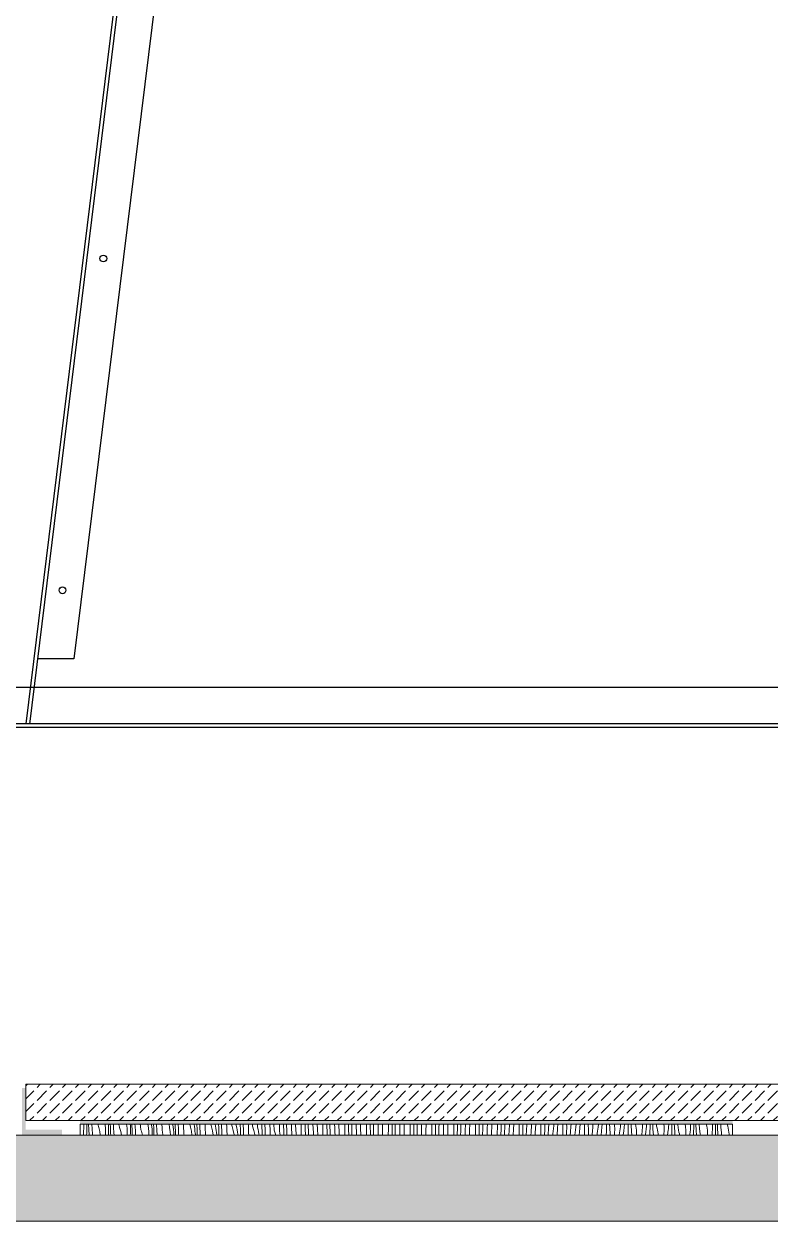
# Model space of a CAD drawing. Header units: millimetres. Extents: x -5804 to 56024, y 506 to 54141.
# Drawn here: x 19772 to 23887, y 28372 to 34969 of the extents above; entities that cross this region are included whole.
import ezdxf

# ---------------------------------------------------------------- set-up
doc = ezdxf.new("R2010")
doc.units = ezdxf.units.MM
for name, color, linetype, lineweight in [('02', 251, 'Continuous', 15), ('05', 161, 'Continuous', 25), ('0_Pen_No__25', 161, 'Continuous', 25), ('2D Drafting - General2', 251, 'Continuous', 15), ('2D Drafting - General81', 251, 'Continuous', 20)]:
    doc.layers.add(name, color=color, linetype=linetype, lineweight=lineweight)

# ---------------------------------------------------------------- blocks, each defined once
blk = doc.blocks.new('*X30')
at = {"layer": '2D Drafting - General81', "linetype": 'Continuous'}
for p, q in [((-75120.4, -105136.9), (-75120.2, -105140.3)), ((-75120.2, -105140.3), (-75120.2, -105163.8)), ((-75103.3, -105165.2), (-75102.9, -105144.3)), ((-75102.9, -105144.3), (-75102.7, -105136.9)), ((-75091.7, -105165), (-75092.9, -105136.9)), ((-75073.2, -105162.4), (-75075, -105136.9)), ((-75070.8, -105190.9), (-75073.2, -105162.4)), ((-75036.2, -105154.9), (-75041.3, -105136.9)), ((-75031.5, -105176.6), (-75036.2, -105154.9)), ((-75001.4, -105136.9), (-75001.3, -105137.9)), ((-75001.3, -105137.9), (-75000.2, -105161.4)), ((-75000.2, -105161.4), (-75000.1, -105184.9)), ((-74982.8, -105165.5), (-74982.4, -105144.6)), ((-74982.4, -105144.6), (-74982.3, -105139.2)), ((-74982.3, -105139.2), (-74982.3, -105136.9)), ((-74973.1, -105151.3), (-74973.6, -105136.9)), ((-74971.7, -105186.2), (-74973.1, -105151.3)), ((-74955.1, -105155.1), (-74956.2, -105136.9)), ((-74953.1, -105183.6), (-74955.1, -105155.1)), ((-74925.9, -105139.4), (-74926.2, -105136.9)), ((-74925.1, -105143.2), (-74925.9, -105139.4)), ((-74924.3, -105147.1), (-74925.1, -105143.2)), ((-74923.3, -105150.9), (-74924.3, -105147.1)), ((-74922.1, -105154.7), (-74923.3, -105150.9)), ((-74916.1, -105176), (-74922.1, -105154.7)), ((-74883.2, -105136.9), (-74881.2, -105159.1)), ((-74881.2, -105159.1), (-74880.1, -105182.6)), ((-74863.3, -105138.9), (-74863.5, -105136.9)), ((-74862.8, -105144.3), (-74863.3, -105138.9)), ((-74862.5, -105149.6), (-74862.8, -105144.3)), ((-74862.3, -105155), (-74862.5, -105149.6)), ((-74862.2, -105160.4), (-74862.3, -105155)), ((-74862.3, -105165.8), (-74862.2, -105160.4)), ((-74854.2, -105137.6), (-74854.2, -105136.9)), ((-74853, -105172.5), (-74854.2, -105137.6)), ((-74836.7, -105147.7), (-74837.3, -105136.9)), ((-74835.1, -105176.2), (-74836.7, -105147.7)), ((-74807.3, -105144.8), (-74807.9, -105136.9)), ((-74807.2, -105148.8), (-74807.3, -105144.8)), ((-74806.8, -105152.7), (-74807.2, -105148.8)), ((-74806.4, -105156.6), (-74806.8, -105152.7)), ((-74805.8, -105160.5), (-74806.4, -105156.6)), ((-74805.1, -105164.4), (-74805.8, -105160.5)), ((-74766, -105136.9), (-74763.3, -105156.9)), ((-74763.3, -105156.9), (-74761.1, -105180.3)), ((-74746.1, -105136.9), (-74745.3, -105144.1)), ((-74744.5, -105149.4), (-74745.3, -105144.1)), ((-74743.8, -105154.7), (-74744.5, -105149.4)), ((-74743.2, -105160.1), (-74743.8, -105154.7)), ((-74742.8, -105165.4), (-74743.2, -105160.1)), ((-74734.1, -105158.8), (-74734.7, -105136.9)), ((-74733, -105193.7), (-74734.1, -105158.8)), ((-74718, -105140.3), (-74718.2, -105136.9)), ((-74716.7, -105168.9), (-74718, -105140.3)), ((-74689, -105139.4), (-74689.2, -105136.9)), ((-74688.2, -105152.7), (-74689, -105139.4)), ((-74687.3, -105166), (-74688.2, -105152.7)), ((-74649.6, -105136.9), (-74646.4, -105154.7)), ((-74646.4, -105154.7), (-74643.2, -105178)), ((-74628.7, -105136.9), (-74628.1, -105140.9)), ((-74628.1, -105140.9), (-74626.6, -105153)), ((-74626.6, -105153), (-74625.2, -105165.2)), ((-74614.9, -105145), (-74615.1, -105136.9)), ((-74614.1, -105179.9), (-74614.9, -105145)), ((-74598, -105161.5), (-74598.8, -105136.9)), ((-74596.6, -105190), (-74598, -105161.5)), ((-74569.7, -105147.3), (-74570.2, -105136.9)), ((-74569, -105160.6), (-74569.7, -105147.3)), ((-74568.1, -105173.9), (-74569, -105160.6)), ((-74534.1, -105136.9), (-74530.5, -105152.7)), ((-74530.5, -105152.7), (-74526.3, -105175.9)), ((-74511.8, -105136.9), (-74511.7, -105137.8)), ((-74511.7, -105137.8), (-74509.8, -105149.9)), ((-74509.8, -105149.9), (-74508, -105162)), ((-74508, -105162), (-74506.5, -105174.2)), ((-74494.9, -105166.2), (-74495.4, -105136.9)), ((-74478.9, -105154.1), (-74479.3, -105136.9)), ((-74477.9, -105182.7), (-74478.9, -105154.1)), ((-74450.8, -105141.8), (-74451, -105136.9)), ((-74450.3, -105155.1), (-74450.8, -105141.8)), ((-74449.6, -105168.5), (-74450.3, -105155.1)), ((-74419.5, -105136.9), (-74415.6, -105151)), ((-74415.6, -105151), (-74410.4, -105173.9)), ((-74395.6, -105136.9), (-74393.7, -105146.8)), ((-74393.7, -105146.8), (-74391.6, -105158.9)), ((-74391.6, -105158.9), (-74389.7, -105171.1)), ((-74376.1, -105138.5), (-74376.2, -105136.9)), ((-74375.9, -105143.1), (-74376.1, -105138.5)), ((-74375.6, -105147.8), (-74375.9, -105143.1)), ((-74375.4, -105152.5), (-74375.6, -105147.8)), ((-74374.8, -105187.4), (-74375.4, -105152.5)), ((-74359.5, -105146.7), (-74359.6, -105136.9)), ((-74358.9, -105175.3), (-74359.5, -105146.7)), ((-74331.2, -105149.7), (-74331.6, -105136.9)), ((-74330.8, -105163), (-74331.2, -105149.7)), ((-74330.2, -105176.3), (-74330.8, -105163)), ((-74305.8, -105136.9), (-74301.8, -105149.5)), ((-74301.8, -105149.5), (-74295.6, -105172.2)), ((-74280.1, -105136.9), (-74278.5, -105144)), ((-74278.5, -105144), (-74276, -105156)), ((-74276, -105156), (-74273.7, -105168)), ((-74256.9, -105140.9), (-74257, -105136.9)), ((-74256.7, -105145.6), (-74256.9, -105140.9)), ((-74256.5, -105150.3), (-74256.7, -105145.6)), ((-74256.2, -105154.9), (-74256.5, -105150.3)), ((-74256, -105159.6), (-74256.2, -105154.9)), ((-74255.8, -105164.3), (-74256, -105159.6)), ((-74239.8, -105139.3), (-74239.9, -105136.9)), ((-74239.5, -105167.9), (-74239.8, -105139.3)), ((-74211.8, -105144.2), (-74212.3, -105136.9)), ((-74211.5, -105157.6), (-74211.8, -105144.2)), ((-74211.1, -105170.9), (-74211.5, -105157.6)), ((-74188.9, -105148.3), (-74189.5, -105136.9)), ((-74188.9, -105148.3), (-74181.7, -105170.6)), ((-74161.1, -105153.2), (-74161, -105136.9)), ((-74161.1, -105153.2), (-74158.4, -105165.1)), ((-74137, -105157.4), (-74137.7, -105136.9)), ((-74136.8, -105162.1), (-74137, -105157.4)), ((-74136.6, -105166.8), (-74136.8, -105162.1)), ((-74120.7, -105138.3), (-74120.7, -105136.9)), ((-74120.4, -105143.8), (-74120.7, -105138.3)), ((-74120.2, -105149.4), (-74120.4, -105143.8)), ((-74120, -105154.9), (-74120.2, -105149.4)), ((-74119.7, -105160.5), (-74120, -105154.9)), ((-74119.4, -105189), (-74119.7, -105160.5)), ((-74093.5, -105141.3), (-74093.8, -105136.9)), ((-74091.7, -105165.4), (-74093.5, -105141.3)), ((-74068.9, -105169.4), (-74070.6, -105136.9)), ((-74041.1, -105174.3), (-74040.8, -105136.9)), ((-74018.3, -105140.5), (-74018.4, -105136.9)), ((-74016.9, -105178.6), (-74018.3, -105140.5)), ((-74001.3, -105137.2), (-74001.3, -105136.9)), ((-74001.1, -105142.8), (-74001.3, -105137.2)), ((-74001, -105148.3), (-74001.1, -105142.8)), ((-74000.8, -105153.9), (-74001, -105148.3)), ((-74000.6, -105159.4), (-74000.8, -105153.9)), ((-74000.4, -105165), (-74000.6, -105159.4)), ((-73974.9, -105138.4), (-73975, -105136.9)), ((-73973.4, -105162.5), (-73974.9, -105138.4)), ((-73971.6, -105186.6), (-73973.4, -105162.5)), ((-73951.4, -105142.9), (-73951.5, -105136.9)), ((-73948.8, -105190.6), (-73951.4, -105142.9)), ((-73921, -105195.5), (-73920.7, -105156.2)), ((-73920.7, -105156.2), (-73920.6, -105136.9)), ((-73898.2, -105161.6), (-73898.9, -105136.9)), ((-73897, -105196.9), (-73898.2, -105161.6)), ((-73881.2, -105158.4), (-73881.7, -105136.9)), ((-73881.1, -105164), (-73881.2, -105158.4)), ((-73854.8, -105159.6), (-73855.8, -105136.9)), ((-73853.4, -105183.7), (-73854.8, -105159.6)), ((-73831.3, -105164), (-73832.1, -105136.9)), ((-73800.7, -105177.3), (-73800.4, -105138)), ((-73800.4, -105138), (-73800.4, -105136.9)), ((-73779.1, -105144.7), (-73779.3, -105136.9)), ((-73778.2, -105182.8), (-73779.1, -105144.7)), ((-73761.8, -105146.6), (-73761.9, -105136.9)), ((-73761.2, -105179.6), (-73761.8, -105146.6)), ((-73735.8, -105156.6), (-73736.4, -105136.9)), ((-73734.8, -105180.7), (-73735.8, -105156.6)), ((-73712.6, -105137.4), (-73712.6, -105136.9)), ((-73711.2, -105185.2), (-73712.6, -105137.4)), ((-73680.6, -105196.9), (-73680.3, -105159.2)), ((-73680.3, -105159.2), (-73680.2, -105136.9)), ((-73659.1, -105165.8), (-73659.5, -105136.9)), ((-73641.8, -105167.7), (-73642, -105136.9)), ((-73616.5, -105153.6), (-73616.7, -105136.9)), ((-73615.8, -105177.8), (-73616.5, -105153.6)), ((-73592.6, -105158.6), (-73592.7, -105136.9)), ((-73591.4, -105196.9), (-73592.6, -105158.6)), ((-73560.3, -105180.3), (-73560, -105141)), ((-73560, -105141), (-73560, -105136.9)), ((-73539.6, -105148.9), (-73539.6, -105136.9)), ((-73539, -105187), (-73539.6, -105148.9)), ((-73521.9, -105155.8), (-73521.8, -105136.9)), ((-73521.7, -105188.9), (-73521.9, -105155.8)), ((-73496.8, -105150.7), (-73496.8, -105136.9)), ((-73496.4, -105174.8), (-73496.8, -105150.7)), ((-73472.5, -105179.7), (-73472.8, -105136.9)), ((-73440.2, -105196.9), (-73439.9, -105162.2)), ((-73439.9, -105162.2), (-73439.7, -105136.9)), ((-73419.5, -105170), (-73419.7, -105136.9)), ((-73401.9, -105177), (-73401.7, -105144)), ((-73401.7, -105144), (-73401.5, -105136.9)), ((-73376.7, -105147.7), (-73376.6, -105136.9)), ((-73376.7, -105171.8), (-73376.7, -105147.7)), ((-73352.7, -105153.1), (-73352.5, -105136.9)), ((-73352.5, -105196.9), (-73352.7, -105153.1)), ((-73319.9, -105183.3), (-73319.6, -105144)), ((-73319.6, -105144), (-73319.5, -105136.9)), ((-73299.6, -105153), (-73299.5, -105136.9)), ((-73299.5, -105191.2), (-73299.6, -105153)), ((-73281.6, -105165.1), (-73281, -105136.9)), ((-73256.6, -105168.9), (-73256.3, -105144.7)), ((-73256.3, -105144.7), (-73256, -105136.9)), ((-73232.7, -105174.3), (-73232, -105136.9)), ((-73199.5, -105165.2), (-73199.3, -105136.9)), ((-73179.6, -105174.2), (-73179.3, -105136.9)), ((-73161.5, -105186.3), (-73160.9, -105153.3)), ((-73160.9, -105153.3), (-73160.3, -105136.9)), ((-73136.2, -105165.9), (-73135.5, -105141.8)), ((-73135.5, -105141.8), (-73135.3, -105136.9)), ((-73112.6, -105195.4), (-73111.8, -105147.6)), ((-73111.8, -105147.6), (-73111.3, -105136.9)), ((-73079.4, -105186.3), (-73079.1, -105147)), ((-73079.1, -105147), (-73079, -105136.9)), ((-73059.5, -105195.4), (-73059.3, -105157.2)), ((-73059.3, -105157.2), (-73058.9, -105136.9)), ((-73040.8, -105174.4), (-73039.7, -105141.4)), ((-73039.7, -105141.4), (-73039.5, -105136.9)), ((-73016.1, -105187.1), (-73015.4, -105162.9)), ((-73015.4, -105162.9), (-73014.8, -105148.4)), ((-73014.8, -105148.4), (-73014.2, -105136.9)), ((-72991.7, -105168.8), (-72990.4, -105136.9)), ((-72959, -105168.2), (-72958.8, -105136.9)), ((-72939.2, -105178.4), (-72938.6, -105140.2)), ((-72938.6, -105140.2), (-72938.5, -105136.9)), ((-72920.7, -105195.6), (-72919.6, -105162.6)), ((-72919.6, -105162.6), (-72918.4, -105136.9)), ((-72894.7, -105169.6), (-72894, -105155.1)), ((-72894, -105155.1), (-72893.1, -105140.6)), ((-72893.1, -105140.6), (-72892.9, -105136.9)), ((-72871.6, -105190), (-72869.7, -105142.2)), ((-72869.7, -105142.2), (-72869.3, -105136.9)), ((-72839, -105189.3), (-72838.6, -105150)), ((-72838.6, -105150), (-72838.5, -105136.9)), ((-72819.1, -105196.9), (-72818.5, -105161.4)), ((-72818.5, -105161.4), (-72817.8, -105136.9)), ((-72799.5, -105183.8), (-72798, -105150.8)), ((-72798, -105150.8), (-72797.1, -105136.9)), ((-72773.9, -105176.3), (-72773.1, -105161.8)), ((-72773.1, -105161.8), (-72772, -105147.3)), ((-72772, -105147.3), (-72771.2, -105136.9)), ((-72749.6, -105163.4), (-72747.9, -105136.9)), ((-72718.6, -105171.2), (-72718.3, -105136.9)), ((-72698.4, -105182.6), (-72697.4, -105144.4)), ((-72697.4, -105144.4), (-72697.1, -105136.9)), ((-72677.9, -105171.9), (-72675.9, -105138.9)), ((-72675.9, -105138.9), (-72675.7, -105136.9)), ((-72652, -105168.5), (-72650.8, -105154)), ((-72650.8, -105154), (-72649.6, -105139.6)), ((-72649.6, -105139.6), (-72649.3, -105136.9)), ((-72629.5, -105184.5), (-72626.5, -105136.9)), ((-72598.5, -105192.3), (-72598.2, -105153)), ((-72598.2, -105153), (-72598, -105136.9)), ((-72577.3, -105165.6), (-72576.2, -105136.9)), ((-72557.8, -105193.1), (-72555.8, -105160.1)), ((-72555.8, -105160.1), (-72554.1, -105136.9)), ((-72530.8, -105175.2), (-72529.5, -105160.8)), ((-72529.5, -105160.8), (-72528.1, -105146.3)), ((-72528.1, -105146.3), (-72527.1, -105136.9)), ((-72508.9, -105196.9), (-72506.4, -105158)), ((-72506.4, -105158), (-72504.5, -105136.9)), ((-72478.1, -105174.2), (-72477.8, -105136.9)), ((-72457.2, -105186.8), (-72455.8, -105148.7)), ((-72455.8, -105148.7), (-72456.7, -105136.9)), ((-72435.8, -105181.3), (-72433.3, -105148.3)), ((-72433.3, -105148.3), (-72432.1, -105137.7)), ((-72432.1, -105137.7), (-72432.1, -105136.9)), ((-72408, -105167.5), (-72406.5, -105153.1)), ((-72406.5, -105153.1), (-72403.6, -105136.9)), ((-72386.3, -105179.2), (-72382.6, -105136.9)), ((-72358, -105195.3), (-72357.7, -105156)), ((-72357.7, -105156), (-72357.5, -105136.9)), ((-72335.7, -105169.8), (-72338.2, -105136.9)), ((-72313.2, -105169.5), (-72312, -105158.8)), ((-72312, -105158.8), (-72311.5, -105148.1)), ((-72311.5, -105137.4), (-72311.5, -105136.9)), ((-72311.5, -105148.1), (-72311.5, -105137.4)), ((-72286.5, -105174.2), (-72282.5, -105152.4)), ((-72282.5, -105152.4), (-72280.7, -105136.9)), ((-72265.9, -105196.9), (-72262, -105152.7)), ((-72262, -105152.7), (-72260.3, -105136.9)), ((-72237.6, -105177.2), (-72237.4, -105156.3)), ((-72237.4, -105156.3), (-72237.2, -105136.9)), ((-72218.3, -105156.2), (-72219.5, -105136.9)), ((-72215.7, -105191), (-72218.3, -105156.2)), ((-72193.3, -105137.2), (-72193.4, -105136.9)), ((-72192.1, -105147.9), (-72193.3, -105137.2)), ((-72191.4, -105158.6), (-72192.1, -105147.9)), ((-72191.4, -105169.3), (-72191.4, -105158.6)), ((-72162.4, -105173.6), (-72159.9, -105151.5)), ((-72159.9, -105151.5), (-72159.2, -105136.9)), ((-72142, -105173.9), (-72137.8, -105136.9)), ((-72117.3, -105177.4), (-72117.1, -105156.5)), ((-72117.1, -105156.5), (-72116.8, -105136.9)), ((-72100.5, -105142.5), (-72100.8, -105136.9)), ((-72098.2, -105177.4), (-72100.5, -105142.5)), ((-72077.6, -105137.4), (-72077.7, -105136.9)), ((-72075.1, -105147.8), (-72077.6, -105137.4)), ((-72073.3, -105158.4), (-72075.1, -105147.8)), ((-72072, -105169), (-72073.3, -105158.4)), ((-72039.8, -105172.7), (-72038.7, -105150.6)), ((-72038.7, -105150.6), (-72038.9, -105136.9)), ((-72021.9, -105195), (-72016.6, -105147.5)), ((-72016.6, -105147.5), (-72015.8, -105140.7)), ((-72015.8, -105140.7), (-72015.4, -105136.9)), ((-71997, -105177.7), (-71996.8, -105156.8)), ((-71996.8, -105156.8), (-71996.5, -105136.9)), ((-71980.4, -105163.7), (-71982, -105136.9)), ((-71960.5, -105148.3), (-71961.6, -105136.9)), ((-71957.5, -105158.6), (-71960.5, -105148.3)), ((-71955, -105169), (-71957.5, -105158.6)), ((-71919, -105149.6), (-71920, -105136.9)), ((-71918.7, -105171.7), (-71919, -105149.6)), ((-71896.5, -105168.7), (-71895.7, -105161.9)), ((-71895.7, -105161.9), (-71895, -105155)), ((-71895, -105155), (-71894.4, -105148.2)), ((-71894.4, -105148.2), (-71893.8, -105141.3)), ((-71893.8, -105141.3), (-71893.5, -105136.9)), ((-71876.7, -105178), (-71876.4, -105157.1)), ((-71876.4, -105157.1), (-71876, -105136.9)), ((-71862.4, -105150), (-71863, -105136.9)), ((-71860.4, -105184.9), (-71862.4, -105150)), ((-71843.2, -105141), (-71843.5, -105136.9)), ((-71840.5, -105169.4), (-71843.2, -105141)), ((-71800.7, -105148.6), (-71802.4, -105136.9)), ((-71798.9, -105170.7), (-71800.7, -105148.6)), ((-71774.3, -105169.4), (-71773.8, -105162.5)), ((-71773.8, -105162.5), (-71773.3, -105155.7)), ((-71773.3, -105155.7), (-71772.9, -105148.8)), ((-71772.9, -105148.8), (-71772.7, -105141.9)), ((-71772.7, -105141.9), (-71772.5, -105136.9)), ((-71756.3, -105178.3), (-71756, -105157.4)), ((-71756, -105157.4), (-71755.6, -105136.9)), ((-71742.3, -105171.2), (-71744, -105136.9)), ((-71723.1, -105162.2), (-71725.2, -105136.9)), ((-71720.4, -105190.6), (-71723.1, -105162.2)), ((-71683.9, -105147.8), (-71686.2, -105136.9)), ((-71680.6, -105169.8), (-71683.9, -105147.8)), ((-71652.9, -105170), (-71652.6, -105163.1)), ((-71652.6, -105163.1), (-71652.4, -105156.2)), ((-71652.5, -105136.9), (-71652.4, -105156.2)), ((-71635.9, -105178.5), (-71635.5, -105157.7)), ((-71635.5, -105157.7), (-71635.1, -105136.9)), ((-71624, -105157.5), (-71624.8, -105136.9)), ((-71622.2, -105192.3), (-71624, -105157.5)), ((-71605.4, -105154.8), (-71606.7, -105136.9)), ((-71603, -105183.3), (-71605.4, -105154.8)), ((-71568.4, -105147.3), (-71571.4, -105136.9)), ((-71563.8, -105169), (-71568.4, -105147.3)), ((-75121.9, -105196.9), (-75121.4, -105191.2)), ((-75121.4, -105191.2), (-75121, -105184.4)), ((-75121, -105184.4), (-75120.6, -105177.5)), ((-75120.6, -105177.5), (-75120.4, -105170.6)), ((-75120.4, -105170.6), (-75120.2, -105163.8)), ((-75103.8, -105196.9), (-75103.7, -105186.1)), ((-75103.7, -105186.1), (-75103.3, -105165.2)), ((-75090.1, -105196.9), (-75091.7, -105165)), ((-75070.2, -105196.9), (-75070.8, -105190.9)), ((-75028.6, -105196.9), (-75031.5, -105176.6)), ((-75000.5, -105196.9), (-75000.3, -105191.8)), ((-75000.3, -105191.8), (-75000.1, -105184.9)), ((-74983.4, -105196.9), (-74983.2, -105186.4)), ((-74983.2, -105186.4), (-74982.8, -105165.5)), ((-74971.1, -105196.9), (-74971.7, -105186.2)), ((-74952, -105196.9), (-74953.1, -105183.6)), ((-74911.7, -105196.9), (-74916.1, -105176)), ((-74880.1, -105182.6), (-74880.1, -105196.9)), ((-74862.9, -105196.9), (-74862.7, -105186.6)), ((-74862.7, -105186.6), (-74862.3, -105165.8)), ((-74852, -105196.9), (-74853, -105172.5)), ((-74833.6, -105196.9), (-74835.1, -105176.2)), ((-74804.2, -105168.3), (-74805.1, -105164.4)), ((-74803.2, -105172.1), (-74804.2, -105168.3)), ((-74802.1, -105175.9), (-74803.2, -105172.1)), ((-74796.1, -105196.9), (-74802.1, -105175.9)), ((-74761.1, -105180.3), (-74760.3, -105196.9)), ((-74742.4, -105170.8), (-74742.8, -105165.4)), ((-74742.2, -105176.2), (-74742.4, -105170.8)), ((-74742.4, -105196.9), (-74742.2, -105186.9)), ((-74742.2, -105181.6), (-74742.2, -105176.2)), ((-74742.2, -105186.9), (-74742.2, -105181.6)), ((-74732.8, -105196.9), (-74733, -105193.7)), ((-74715, -105196.9), (-74716.7, -105168.9)), ((-74687.1, -105169.9), (-74687.3, -105166)), ((-74686.8, -105173.9), (-74687.1, -105169.9)), ((-74686.3, -105177.8), (-74686.8, -105173.9)), ((-74685.7, -105181.7), (-74686.3, -105177.8)), ((-74685, -105185.6), (-74685.7, -105181.7)), ((-74684.1, -105189.4), (-74685, -105185.6)), ((-74683.1, -105193.3), (-74684.1, -105189.4)), ((-74682.1, -105196.9), (-74683.1, -105193.3)), ((-74643.2, -105178), (-74641.5, -105196.9)), ((-74624.4, -105170.5), (-74625.2, -105165.2)), ((-74623.7, -105175.9), (-74624.4, -105170.5)), ((-74623.1, -105181.2), (-74623.7, -105175.9)), ((-74622.7, -105186.6), (-74623.1, -105181.2)), ((-74622.4, -105192), (-74622.7, -105186.6)), ((-74622.2, -105196.9), (-74622.4, -105192)), ((-74613.5, -105196.9), (-74614.1, -105179.9)), ((-74596.2, -105196.9), (-74596.6, -105190)), ((-74567.2, -105187.2), (-74568.1, -105173.9)), ((-74567, -105191.1), (-74567.2, -105187.2)), ((-74566.7, -105195), (-74567, -105191.1)), ((-74566.5, -105196.9), (-74566.7, -105195)), ((-74526.3, -105175.9), (-74523.4, -105196.9)), ((-74506.5, -105174.2), (-74505.2, -105186.4)), ((-74504.3, -105191.7), (-74505.2, -105186.4)), ((-74503.7, -105196.9), (-74504.3, -105191.7)), ((-74494.1, -105196.9), (-74494.9, -105166.2)), ((-74477.2, -105196.9), (-74477.9, -105182.7)), ((-74448.9, -105181.8), (-74449.6, -105168.5)), ((-74448.1, -105195), (-74448.9, -105181.8)), ((-74447.9, -105196.9), (-74448.1, -105195)), ((-74410.4, -105173.9), (-74406.2, -105196.9)), ((-74389.7, -105171.1), (-74388, -105183.2)), ((-74388, -105183.2), (-74386.4, -105195.4)), ((-74386.4, -105195.4), (-74386.3, -105196.9)), ((-74374.6, -105196.9), (-74374.8, -105187.4)), ((-74358.1, -105196.9), (-74358.9, -105175.3)), ((-74329.6, -105189.6), (-74330.2, -105176.3)), ((-74329.2, -105196.9), (-74329.6, -105189.6)), ((-74295.6, -105172.2), (-74290.3, -105195.1)), ((-74290.3, -105195.1), (-74290, -105196.9)), ((-74273.7, -105168), (-74271.5, -105180.1)), ((-74271.5, -105180.1), (-74269.6, -105192.2)), ((-74269.6, -105192.2), (-74268.9, -105196.9)), ((-74255.6, -105169), (-74255.8, -105164.3)), ((-74255.3, -105173.6), (-74255.6, -105169)), ((-74254.9, -105196.9), (-74255.3, -105173.6)), ((-74238.8, -105196.4), (-74239.5, -105167.9)), ((-74238.8, -105196.9), (-74238.8, -105196.4)), ((-74210.7, -105184.2), (-74211.1, -105170.9)), ((-74210.2, -105196.9), (-74210.7, -105184.2)), ((-74181.7, -105170.6), (-74175.5, -105193.3)), ((-74175.5, -105193.3), (-74174.7, -105196.9)), ((-74158.4, -105165.1), (-74155.9, -105177.1)), ((-74155.9, -105177.1), (-74153.6, -105189.2)), ((-74153.6, -105189.2), (-74152.2, -105196.9)), ((-74136.4, -105171.4), (-74136.6, -105166.8)), ((-74136.2, -105176.1), (-74136.4, -105171.4)), ((-74135.9, -105180.8), (-74136.2, -105176.1)), ((-74135.7, -105185.5), (-74135.9, -105180.8)), ((-74135.5, -105190.1), (-74135.7, -105185.5)), ((-74135.2, -105194.8), (-74135.5, -105190.1)), ((-74135.2, -105196.9), (-74135.2, -105194.8)), ((-74119.2, -105196.9), (-74119.4, -105189)), ((-74091.4, -105178.7), (-74091.7, -105165.4)), ((-74091.1, -105192), (-74091.4, -105178.7)), ((-74090.9, -105196.9), (-74091.1, -105192)), ((-74068.9, -105169.4), (-74061.6, -105191.8)), ((-74061.6, -105191.8), (-74060.3, -105196.9)), ((-74041.1, -105174.3), (-74038.4, -105186.3)), ((-74038.4, -105186.3), (-74036.1, -105196.9)), ((-74016.7, -105183.3), (-74016.9, -105178.6)), ((-74016.5, -105187.9), (-74016.7, -105183.3)), ((-74016.3, -105192.6), (-74016.5, -105187.9)), ((-74016.1, -105196.9), (-74016.3, -105192.6)), ((-74000.2, -105170.5), (-74000.4, -105165)), ((-73999.9, -105176.1), (-74000.2, -105170.5)), ((-73999.7, -105181.6), (-73999.9, -105176.1)), ((-73999.5, -105196.9), (-73999.7, -105181.6)), ((-73971.4, -105196.9), (-73971.6, -105186.6)), ((-73948.8, -105190.6), (-73946.8, -105196.9)), ((-73921, -105195.5), (-73920.7, -105196.9)), ((-73880.9, -105169.5), (-73881.1, -105164)), ((-73880.7, -105175.1), (-73880.9, -105169.5)), ((-73880.5, -105180.6), (-73880.7, -105175.1)), ((-73880.3, -105186.2), (-73880.5, -105180.6)), ((-73880.1, -105191.7), (-73880.3, -105186.2)), ((-73879.9, -105196.9), (-73880.1, -105191.7)), ((-73852.4, -105196.9), (-73853.4, -105183.7)), ((-73829.5, -105196.9), (-73831.3, -105164)), ((-73800.8, -105196.9), (-73800.7, -105177.3)), ((-73777.7, -105196.9), (-73778.2, -105182.8)), ((-73761, -105185.1), (-73761.2, -105179.6)), ((-73760.8, -105190.7), (-73761, -105185.1)), ((-73760.6, -105196.2), (-73760.8, -105190.7)), ((-73760.6, -105196.9), (-73760.6, -105196.2)), ((-73733.8, -105196.9), (-73734.8, -105180.7)), ((-73710.6, -105196.9), (-73711.2, -105185.2)), ((-73658.3, -105196.9), (-73659.1, -105165.8)), ((-73641.2, -105196.9), (-73641.8, -105167.7)), ((-73614.9, -105196.9), (-73615.8, -105177.8)), ((-73560.4, -105196.9), (-73560.3, -105180.3)), ((-73538.8, -105196.9), (-73539, -105187)), ((-73521.5, -105196.9), (-73521.7, -105188.9)), ((-73495.8, -105196.9), (-73496.4, -105174.8)), ((-73472, -105196.9), (-73472.5, -105179.7)), ((-73419.1, -105196.9), (-73419.5, -105170)), ((-73401.7, -105196.9), (-73401.9, -105177)), ((-73376.4, -105196), (-73376.7, -105171.8)), ((-73376.3, -105196.9), (-73376.4, -105196)), ((-73320, -105196.9), (-73319.9, -105183.3)), ((-73299.4, -105196.9), (-73299.5, -105191.2)), ((-73281.8, -105196.9), (-73281.6, -105165.1)), ((-73256.7, -105193), (-73256.6, -105168.9)), ((-73256.6, -105196.9), (-73256.7, -105193)), ((-73232.5, -105196.9), (-73232.7, -105174.3)), ((-73199.7, -105196.9), (-73199.5, -105165.2)), ((-73179.5, -105196.9), (-73179.6, -105174.2)), ((-73161.6, -105196.9), (-73161.5, -105186.3)), ((-73136.6, -105190), (-73136.2, -105165.9)), ((-73136.6, -105196.9), (-73136.6, -105190)), ((-73112.6, -105196.9), (-73112.6, -105195.4)), ((-73079.5, -105196.9), (-73079.4, -105186.3)), ((-73059.5, -105196.9), (-73059.5, -105195.4)), ((-73041.2, -105196.9), (-73040.8, -105174.4)), ((-73016.3, -105196.9), (-73016.1, -105187.1)), ((-72992.2, -105196.9), (-72991.7, -105168.8)), ((-72959.3, -105196.9), (-72959, -105168.2)), ((-72939.3, -105196.9), (-72939.2, -105178.4)), ((-72920.8, -105196.9), (-72920.7, -105195.6)), ((-72895.7, -105196.9), (-72895.4, -105184.1)), ((-72895.4, -105184.1), (-72894.7, -105169.6)), ((-72871.8, -105196.9), (-72871.6, -105190)), ((-72839, -105196.9), (-72839, -105189.3)), ((-72800, -105196.9), (-72799.5, -105183.8)), ((-72774.9, -105196.9), (-72774.7, -105190.8)), ((-72774.7, -105190.8), (-72773.9, -105176.3)), ((-72751, -105196.9), (-72749.6, -105163.4)), ((-72718.8, -105196.9), (-72718.6, -105171.2)), ((-72698.7, -105196.9), (-72698.4, -105182.6)), ((-72679.1, -105196.9), (-72677.9, -105171.9)), ((-72653.8, -105196.9), (-72653, -105183)), ((-72653, -105183), (-72652, -105168.5)), ((-72630, -105196.9), (-72629.5, -105184.5)), ((-72598.6, -105196.9), (-72598.5, -105192.3)), ((-72578.2, -105196.9), (-72577.3, -105165.6)), ((-72558, -105196.9), (-72557.8, -105193.1)), ((-72532.4, -105196.9), (-72531.9, -105189.7)), ((-72531.9, -105189.7), (-72530.8, -105175.2)), ((-72478.3, -105196.9), (-72478.1, -105174.2)), ((-72457.5, -105196.9), (-72457.2, -105186.8)), ((-72436.7, -105196.9), (-72435.8, -105181.3)), ((-72410.8, -105196.9), (-72410.7, -105196.4)), ((-72410.7, -105196.4), (-72409.4, -105181.9)), ((-72409.4, -105181.9), (-72408, -105167.5)), ((-72387.5, -105196.9), (-72386.3, -105179.2)), ((-72358.1, -105196.9), (-72358, -105195.3)), ((-72336.8, -105196.9), (-72335.7, -105169.8)), ((-72315.3, -105196.9), (-72313.2, -105169.5)), ((-72288.8, -105196.9), (-72288, -105188.7)), ((-72288, -105188.7), (-72286.5, -105174.2)), ((-72237.8, -105196.9), (-72237.6, -105177.2)), ((-72215.9, -105196.9), (-72215.7, -105191)), ((-72193.6, -105196.9), (-72193.2, -105190.7)), ((-72193.2, -105190.7), (-72192, -105180)), ((-72192, -105180), (-72191.4, -105169.3)), ((-72166.5, -105196.9), (-72166.4, -105195.4)), ((-72166.4, -105195.4), (-72162.4, -105173.6)), ((-72144, -105196.9), (-72142, -105173.9)), ((-72117.5, -105196.9), (-72117.3, -105177.4)), ((-72096.7, -105196.9), (-72098.2, -105177.4)), ((-72071.4, -105179.7), (-72072, -105169)), ((-72071.7, -105196.9), (-72071.3, -105190.5)), ((-72071.3, -105190.5), (-72071.4, -105179.7)), ((-72042.7, -105196.9), (-72042.4, -105194.7)), ((-72042.4, -105194.7), (-72039.8, -105172.7)), ((-72022.1, -105196.9), (-72021.9, -105195)), ((-71997.3, -105196.9), (-71997, -105177.7)), ((-71978.2, -105196.9), (-71980.4, -105163.7)), ((-71953.2, -105179.6), (-71955, -105169)), ((-71951.9, -105190.2), (-71953.2, -105179.6)), ((-71951.5, -105196.9), (-71951.9, -105190.2)), ((-71920.1, -105196.9), (-71919.7, -105193.9)), ((-71919.7, -105193.9), (-71918.7, -105171.7)), ((-71899.7, -105196.9), (-71896.5, -105168.7)), ((-71876.9, -105196.9), (-71876.7, -105178)), ((-71859.6, -105196.9), (-71860.4, -105184.9)), ((-71837.4, -105179.7), (-71840.5, -105169.4)), ((-71835, -105190.2), (-71837.4, -105179.7)), ((-71833.8, -105196.9), (-71835, -105190.2)), ((-71798.6, -105192.9), (-71798.9, -105170.7)), ((-71798.8, -105196.9), (-71798.6, -105192.9)), ((-71777.2, -105196.9), (-71776.4, -105189.9)), ((-71776.4, -105189.9), (-71775.6, -105183)), ((-71775.6, -105183), (-71774.9, -105176.2)), ((-71774.9, -105176.2), (-71774.3, -105169.4)), ((-71756.6, -105196.9), (-71756.3, -105178.3)), ((-71740.8, -105196.9), (-71742.3, -105171.2)), ((-71718.5, -105196.9), (-71720.4, -105190.6)), ((-71678.9, -105191.9), (-71680.6, -105169.8)), ((-71678.8, -105196.9), (-71678.9, -105191.9)), ((-71654.8, -105196.9), (-71654.2, -105190.5)), ((-71654.2, -105190.5), (-71653.7, -105183.7)), ((-71653.7, -105183.7), (-71653.2, -105176.8)), ((-71653.2, -105176.8), (-71652.9, -105170)), ((-71636.2, -105196.9), (-71635.9, -105178.5)), ((-71622, -105196.9), (-71622.2, -105192.3)), ((-71601.7, -105196.9), (-71603, -105183.3)), ((-71560.6, -105191), (-71563.8, -105169)), ((-71560.1, -105196.9), (-71560.6, -105191))]:
    blk.add_line(p, q, dxfattribs=at)
blk = doc.blocks.new('Wype_nienie_43')
at = {"layer": '2D Drafting - General2', "linetype": 'Continuous'}
for p, q in [((-71541, -105136.9), (-75139.7, -105136.9)), ((-75139.7, -105136.9), (-75139.7, -105196.9)), ((-71541, -105196.9), (-71541, -105136.9)), ((-75139.7, -105196.9), (-71541, -105196.9))]:
    blk.add_line(p, q, dxfattribs=at)
at = {"layer": '2D Drafting - General81', "linetype": 'Continuous'}
blk.add_blockref('*X30', (0, 0), dxfattribs=at)

msp = doc.modelspace()

# ---------------------------------------------------------------- hatches: boundary and pattern name
at = {"layer": '02', "linetype": 'Continuous'}
msp.add_hatch(color=256, dxfattribs=at).paths.add_polyline_path([(19982.27, 28875.27), (19782.27, 28875.27), (19782.27, 29105.27), (19762.27, 29105.27), (19762.27, 28855.27), (19982.27, 28855.27)], flags=0)
at = {"layer": '2D Drafting - General81', "linetype": 'Continuous'}
h = msp.add_hatch(dxfattribs=at)
h.set_pattern_fill('BETON', color=256, style=0, pattern_type=2)
h.set_pattern_definition([(45, (95222.02, 134042.17), (-70.71068, 70.71068), [75, -25]), (45, (95222.02, 134112.89), (-70.71068, 70.71068), [75, -25])])
h.paths.add_polyline_path([(23981.03, 29125.27), (19782.27, 29125.27), (19782.27, 28925.27), (23981.03, 28925.27)])
for points in [[(20082.27, 28905.27), (23681.03, 28905.27), (23681.03, 28925.27), (20082.27, 28925.27)], [(19762.27, 28855.27), (19982.27, 28855.27), (19982.27, 28845.27), (19762.27, 28845.27)]]:
    msp.add_hatch(color=256, dxfattribs=at).paths.add_polyline_path(points, flags=0)
h = msp.add_hatch(dxfattribs=at)
h.set_pattern_fill('SOLID___DASHED', color=256, style=0, pattern_type=2)
h.set_pattern_definition([(45, (95222.02, 134042.17), (-70.71068, 70.71068), []), (45, (95186.66, 134077.53), (-70.71068, 70.71068), [75, -25])])
h.paths.add_polyline_path([(48488.23, 28371.7), (48488.23, 28845.27), (3122.03, 28845.27), (3122.03, 28371.7)])

# ---------------------------------------------------------------- linework, layer by layer
at = {"layer": '05', "linetype": 'Continuous'}
for centre in [(20210.26, 33676.48), (19984.96, 31848.04)]:
    msp.add_circle(centre, 18.84, dxfattribs=at)
at = {"layer": '0_Pen_No__25', "linetype": 'Continuous'}
for p, q in [((21069.32, 41557.6), (19782.27, 31112.5)), ((21089.24, 41555.73), (19802.12, 31110.06)), ((21268.75, 41377.21), (20048, 31470.11)), ((20048, 31470.11), (19846.49, 31470.11)), ((47020.13, 31312.5), (4690.13, 31312.5)), ((47240.13, 31092.5), (4470.13, 31092.5)), ((47220.13, 31112.5), (4490.13, 31112.5))]:
    msp.add_line(p, q, dxfattribs=at)
at = {"layer": '2D Drafting - General2', "linetype": 'Continuous', "flags": 128}
for points in [[(23981.03, 29125.27), (19782.27, 29125.27), (19782.27, 28925.27), (23981.03, 28925.27)], [(48488.23, 28845.27), (3122.03, 28845.27), (3122.03, 28371.7), (48488.23, 28371.7)]]:
    msp.add_lwpolyline(points, close=True, dxfattribs=at)

# ---------------------------------------------------------------- block references
at = {"layer": '2D Drafting - General81', "linetype": 'Continuous'}
msp.add_blockref('Wype_nienie_43', (95222.02, 134042.17), dxfattribs=at)

doc.saveas('drawing.dxf')
